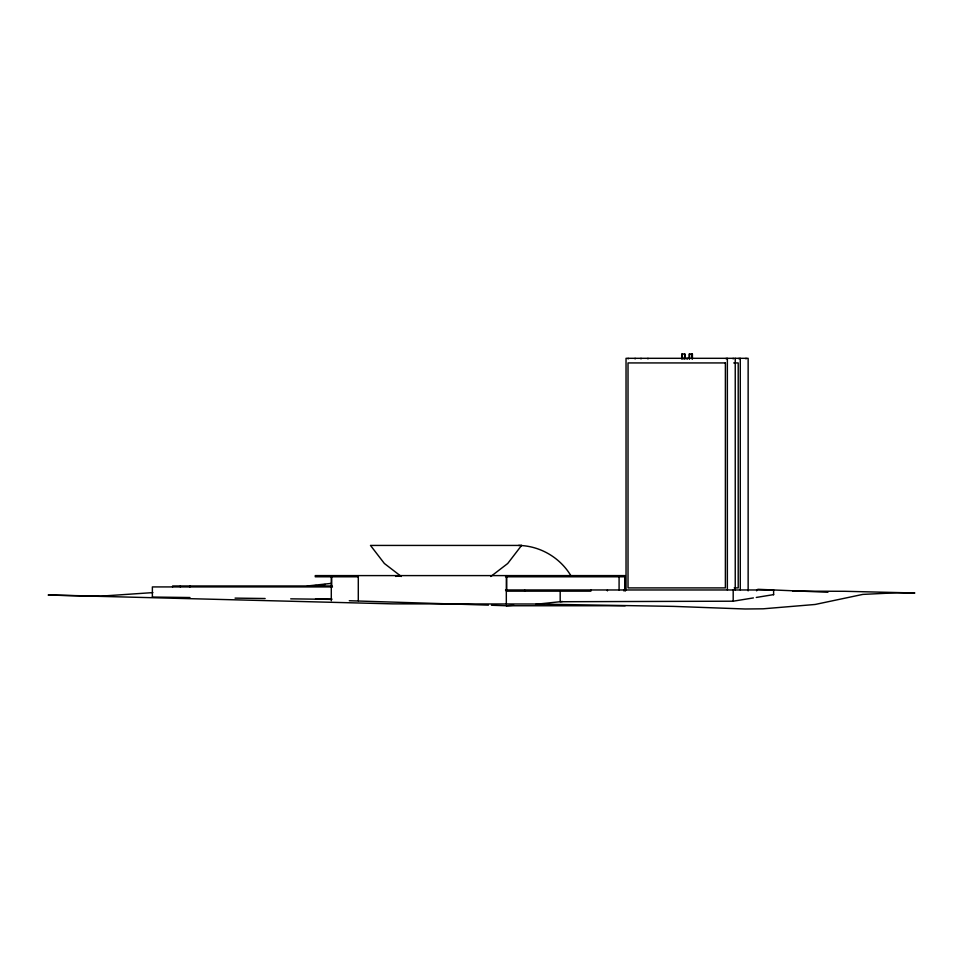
<?xml version="1.0" encoding="UTF-8"?>
<svg xmlns="http://www.w3.org/2000/svg" width="963" height="963" viewBox="0 0 963 963"><rect width="100%" height="100%" fill="white"/><g stroke="black" fill="none" stroke-linecap="round" stroke-linejoin="round"><path stroke-width="1.44" d="M521.585 545.431L507.718 563.499L490.793 576.5M560.189 591.162L560.189 601.731L733.192 601.201L753.403 597.915M756.292 597.445L773.614 594.628M562.392 601.478L535.813 604.295M307.353 585.973L331.284 583.385M395.6 576.416L400.078 575.922M311.88 585.973L316.346 585.492M320.811 584.998L325.277 584.517M152.852 592.606L100.537 596.169L48.15 595.038L392.519 603.861L532.732 604.006L673.691 606.389L745.145 608.989L763.153 608.809L815.107 604.475L862.824 594.4L897.059 592.751L914.85 592.991L844.96 591.294L792.609 591.15M513.797 605.233L506.321 605.751L625.18 605.751M733.71 362.931L738.212 362.931L738.212 587.899L734.203 587.899M521.621 545.431L370.49 545.431L384.381 563.499L401.318 576.5M358.296 576.789L315.262 576.789L315.262 575.597L625.18 575.597L625.18 591.162M505.515 576.789L624.782 576.789L624.782 589.97M332.103 585.973L172.618 585.973L172.618 586.924M332.488 586.924L152.371 586.924L152.371 597.18M505.515 589.97L773.614 589.97L773.614 594.773M506.321 591.162L590.861 591.162L590.861 589.97M349.292 600.731L488.458 605.137M315.527 598.986L332.054 599.191M152.371 597.048L189.964 597.529M235.068 598.119L265.138 598.517M290.706 598.842L331.296 599.371M491.431 605.246L506.321 605.751M757.773 589.296L827.927 592.269M518.6 545.431C539.834 545.78 559.9 557.384 570.818 575.597M756.677 589.97L756.677 590.873M748.143 590.873L748.143 358.308L626.034 358.308L626.034 589.97M746.012 358.308L746.012 358.934M740.27 358.308L740.27 589.97M739.078 358.308L739.078 358.934M735.238 358.308L735.238 589.97M733.168 358.308L733.168 358.934M733.192 589.97L733.192 601.201M727.366 358.308L727.366 589.97M726.234 358.308L726.234 358.934M692.409 358.91L692.409 354.011L689.183 354.011L689.183 358.91M692.036 354.011L692.036 358.91M689.556 354.011L689.556 358.91M687.125 358.308L687.125 358.934M687.064 358.308L687.064 358.934M684.994 358.91L684.994 354.011L681.768 354.011L681.768 358.91M684.621 354.011L684.621 358.91M683.285 358.308L683.285 358.934M682.141 354.011L682.141 358.91M647.955 358.308L647.955 358.934M641.009 358.308L641.009 358.934M635.111 358.308L635.111 358.934M628.165 358.308L628.165 358.934M623.819 589.97L623.819 590.873M619.089 576.789L619.089 589.97M607.412 589.97L607.412 590.873M524.63 589.97L524.63 591.162M506.719 576.789L506.719 589.97M506.321 575.597L506.321 604.03M358.296 575.597L358.296 600.731M331.693 576.789L331.693 586.924M331.296 576.789L331.296 600.731M189.928 585.973L189.928 586.924M180.334 585.973L180.334 586.924M725.38 362.931L628.02 362.931L628.02 587.899L725.38 587.899L725.38 362.931"/></g></svg>
